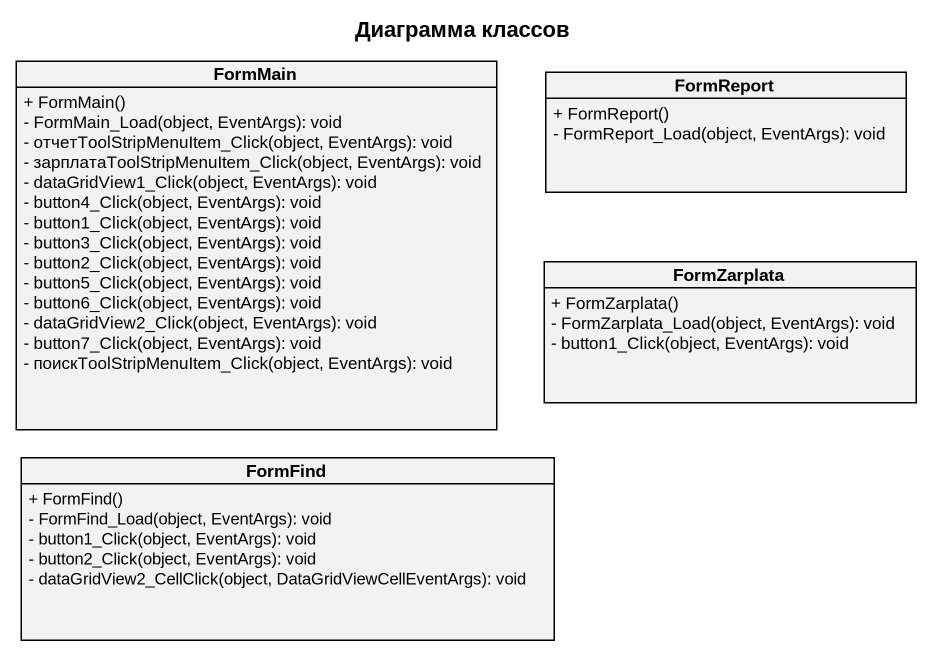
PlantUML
@startuml
title Диаграмма классов
hide circle
hide empty members
skinparam classAttributeIconSize 0
class FormMain {
  + FormMain()
  - FormMain_Load(object, EventArgs): void
  - отчетToolStripMenuItem_Click(object, EventArgs): void
  - зарплатаToolStripMenuItem_Click(object, EventArgs): void
  - dataGridView1_Click(object, EventArgs): void
  - button4_Click(object, EventArgs): void
  - button1_Click(object, EventArgs): void
  - button3_Click(object, EventArgs): void
  - button2_Click(object, EventArgs): void
  - button5_Click(object, EventArgs): void
  - button6_Click(object, EventArgs): void
  - dataGridView2_Click(object, EventArgs): void
  - button7_Click(object, EventArgs): void
  - поискToolStripMenuItem_Click(object, EventArgs): void
}
class FormReport {
  + FormReport()
  - FormReport_Load(object, EventArgs): void
}
class FormZarplata {
  + FormZarplata()
  - FormZarplata_Load(object, EventArgs): void
  - button1_Click(object, EventArgs): void
}
class FormFind {
  + FormFind()
  - FormFind_Load(object, EventArgs): void
  - button1_Click(object, EventArgs): void
  - button2_Click(object, EventArgs): void
  - dataGridView2_CellClick(object, DataGridViewCellEventArgs): void
}
@enduml
